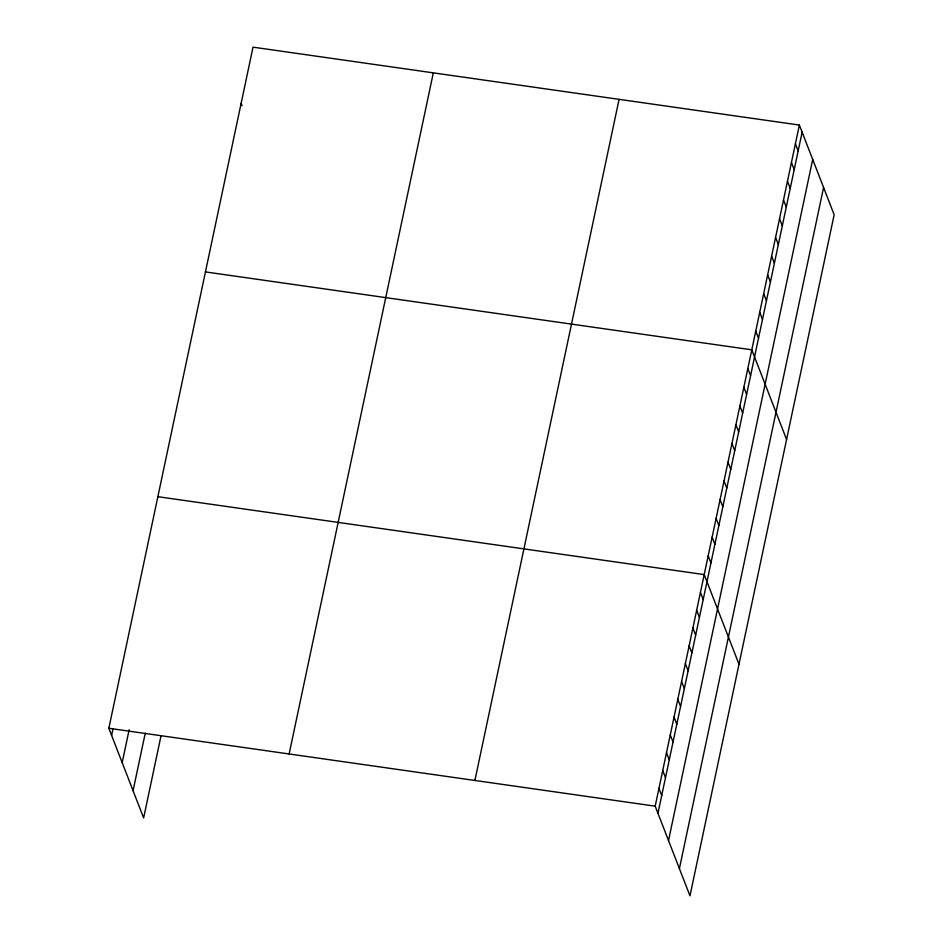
<?xml version="1.0" encoding="UTF-8"?>
<svg xmlns="http://www.w3.org/2000/svg" width="943" height="943" viewBox="0 0 943 943"><rect width="100%" height="100%" fill="white"/><g stroke="black" fill="none" stroke-linecap="round" stroke-linejoin="round"><path stroke-width="1.41" d="M161.041 735.729L143.631 817.946L108.846 728.267L253.03 47.15L799.369 125.054L834.154 214.733L689.97 895.85L655.185 806.171L799.369 125.054M111.616 735.399L113.066 728.55M122.189 762.639L129.144 729.752M133.069 790.705L145.257 733.159M289.136 753.976L433.32 72.859M474.895 780.462L619.08 99.345M657.955 813.302L802.128 132.185M668.516 840.543L812.701 159.426M679.408 868.609L823.581 187.492M205.444 271.914L751.783 349.818L786.568 439.497M157.87 496.69L704.209 574.593L738.994 664.273M108.846 728.267L655.185 806.171M795.397 143.784L798.167 150.927M791.436 162.514L794.206 169.657M787.476 181.245L790.234 188.388M783.503 199.975L786.273 207.118M779.543 218.705L782.313 225.848M775.57 237.436L778.34 244.579M771.61 256.166L774.38 263.309M767.649 274.896L770.419 282.04M763.677 293.627L766.447 300.77M759.716 312.357L762.486 319.5M755.756 331.087L758.514 338.231M747.823 368.548L750.593 375.691M743.85 387.278L746.62 394.422M739.89 406.009L742.66 413.152M735.929 424.739L738.699 431.882M731.957 443.469L734.727 450.613M727.996 462.2L730.766 469.343M724.035 480.942L726.805 488.073M720.063 499.672L722.833 506.804M716.102 518.402L718.872 525.534M712.142 537.133L714.9 544.264M708.169 555.863L710.939 562.995M700.437 592.404L703.207 599.536M696.665 610.215L699.435 617.359M692.893 628.026L695.663 635.169M689.121 645.849L691.891 652.98M685.349 663.66L688.119 670.791M681.577 681.471L684.347 688.614M677.817 699.282L680.575 706.425M674.045 717.104L676.815 724.236M670.273 734.915L673.043 742.047M666.501 752.726L669.271 759.869M662.729 770.537L665.499 777.68M658.957 788.36L661.727 795.491M241.137 103.341L242.056 105.722"/></g></svg>
